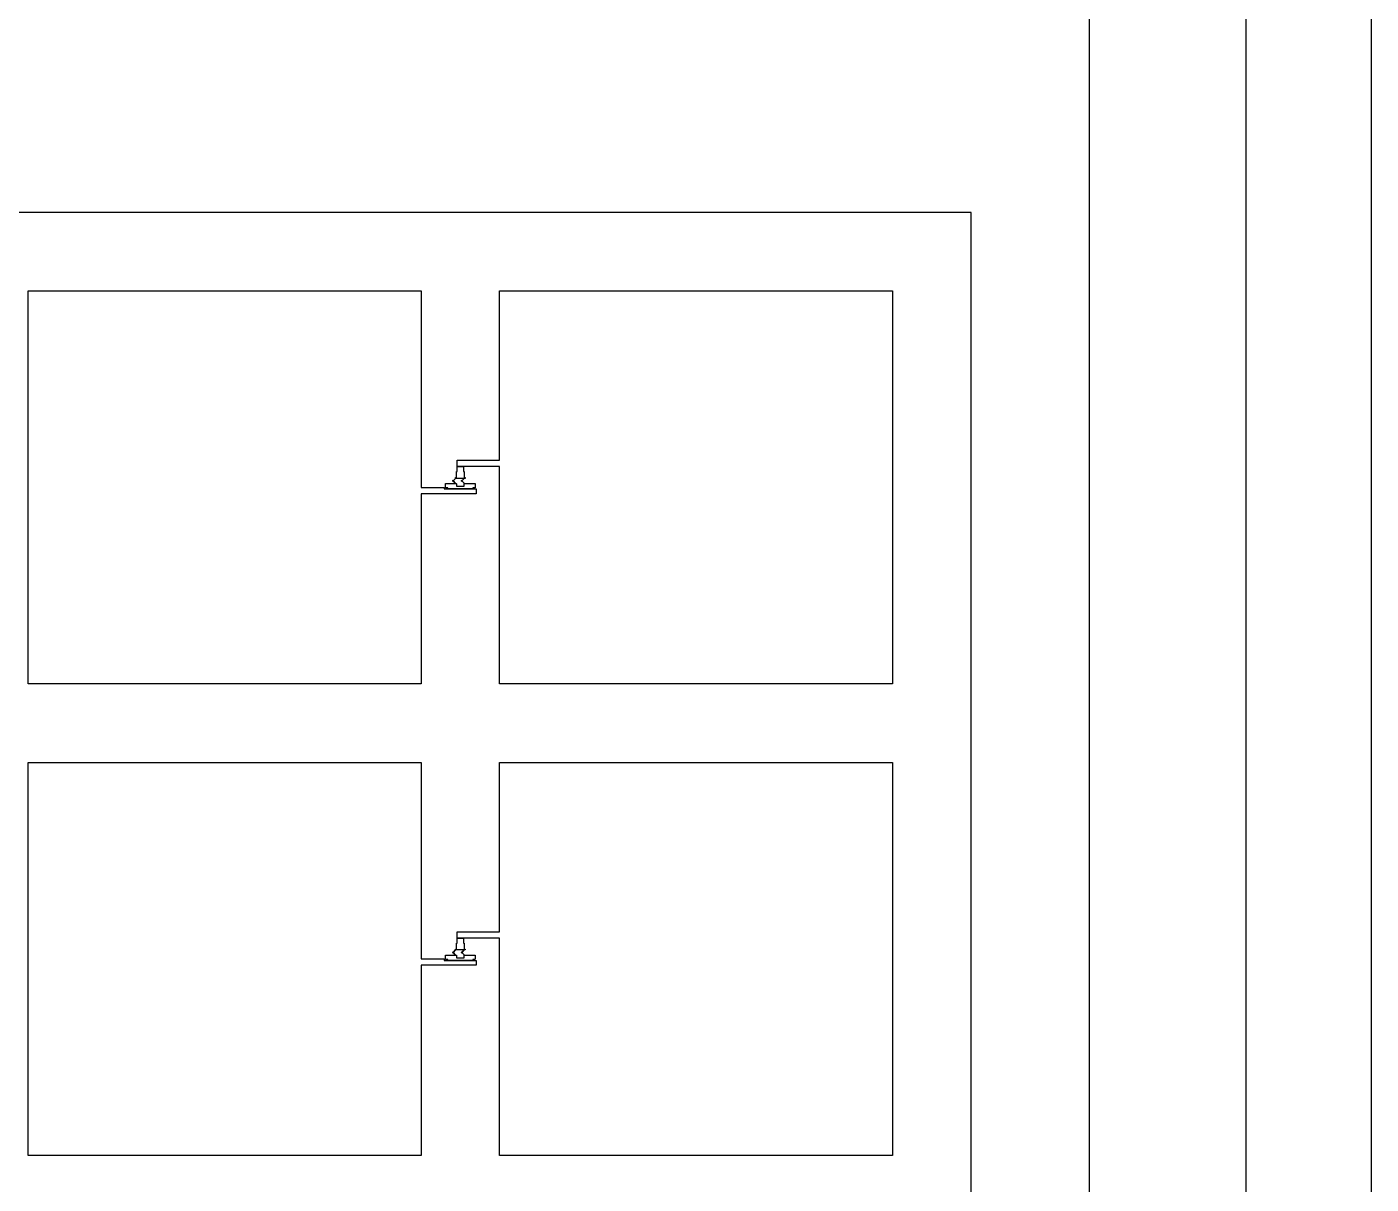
# Model space of a CAD drawing. Extents: x -3354 to 6958, y 9496 to 19808.
# Drawn here: x 5247 to 6958, y 14667 to 16139 of the extents above; entities that cross this region are included whole.
import ezdxf

# ---------------------------------------------------------------- set-up
doc = ezdxf.new("R2010")
doc.units = 0
doc.layers.add('L136D1_1t1_SIS_junction', color=2, linetype='CONTINUOUS')
doc.layers.add('L1D0', color=3, linetype='CONTINUOUS')

msp = doc.modelspace()

# ---------------------------------------------------------------- linework, layer by layer
at = {"layer": 'L136D1_1t1_SIS_junction'}
for points in [[(5782.83, 15551.013), (5782.83, 15552.513), (5780.305, 15552.513), (5780.257, 15552.518), (5780.208, 15552.527), (5780.161, 15552.542), (5780.116, 15552.56), (5780.073, 15552.584), (5780.032, 15552.611), (5779.994, 15552.642), (5779.959, 15552.677), (5779.928, 15552.715), (5779.901, 15552.756), (5779.877, 15552.799), (5779.859, 15552.844), (5779.844, 15552.891), (5779.835, 15552.94), (5779.83, 15552.988), (5779.83, 15557.538), (5779.835, 15557.586), (5779.844, 15557.635), (5779.859, 15557.682), (5779.877, 15557.727), (5779.901, 15557.77), (5779.928, 15557.811), (5779.959, 15557.849), (5779.994, 15557.884), (5780.032, 15557.915), (5780.073, 15557.942), (5780.116, 15557.966), (5780.161, 15557.984), (5780.208, 15557.999), (5780.257, 15558.008), (5780.305, 15558.013), (5792.815, 15558.013), (5789.58, 15561.249), (5788.873, 15560.542), (5788.859, 15560.556), (5789.566, 15561.263), (5788.859, 15561.97), (5788.873, 15561.984), (5789.58, 15561.277), (5792.815, 15564.513), (5792.845, 15564.513), (5789.594, 15561.263), (5792.845, 15558.013), (5793.355, 15558.013), (5793.403, 15558.008), (5793.452, 15557.999), (5793.499, 15557.984), (5793.544, 15557.966), (5793.587, 15557.942), (5793.628, 15557.915), (5793.666, 15557.884), (5793.701, 15557.849), (5793.732, 15557.811), (5793.759, 15557.77), (5793.783, 15557.727), (5793.801, 15557.682), (5793.816, 15557.635), (5793.825, 15557.586), (5793.83, 15557.538), (5793.83, 15554.988), (5793.835, 15554.94), (5793.844, 15554.891), (5793.859, 15554.844), (5793.877, 15554.799), (5793.901, 15554.756), (5793.928, 15554.715), (5793.959, 15554.677), (5793.994, 15554.642), (5794.032, 15554.611), (5794.073, 15554.584), (5794.116, 15554.56), (5794.161, 15554.542), (5794.208, 15554.527), (5794.257, 15554.518), (5794.305, 15554.513), (5803.355, 15554.513), (5803.403, 15554.518), (5803.452, 15554.527), (5803.499, 15554.542), (5803.544, 15554.56), (5803.587, 15554.584), (5803.628, 15554.611), (5803.666, 15554.642), (5803.701, 15554.677), (5803.732, 15554.715), (5803.759, 15554.756), (5803.783, 15554.799), (5803.801, 15554.844), (5803.816, 15554.891), (5803.825, 15554.94), (5803.83, 15554.988), (5803.83, 15557.538), (5803.835, 15557.586), (5803.844, 15557.635), (5803.859, 15557.682), (5803.877, 15557.727), (5803.901, 15557.77), (5803.928, 15557.811), (5803.959, 15557.849), (5803.969, 15557.859), (5800.58, 15561.249), (5799.873, 15560.542), (5799.859, 15560.556), (5800.566, 15561.263), (5799.859, 15561.97), (5799.873, 15561.984), (5800.58, 15561.277), (5803.815, 15564.513), (5792.815, 15564.513), (5792.83, 15564.528), (5792.83, 15565.513), (5793.83, 15565.513), (5793.83, 15572.738), (5793.835, 15572.786), (5793.844, 15572.835), (5793.859, 15572.882), (5793.877, 15572.927), (5793.901, 15572.97), (5793.928, 15573.011), (5793.959, 15573.049), (5793.994, 15573.084), (5794.032, 15573.115), (5794.073, 15573.142), (5794.116, 15573.166), (5794.161, 15573.184), (5794.208, 15573.199), (5794.257, 15573.208), (5794.305, 15573.213), (5794.83, 15573.213), (5794.83, 15579.513), (5802.83, 15579.513), (5802.83, 15573.213), (5803.355, 15573.213), (5803.403, 15573.208), (5803.452, 15573.199), (5803.499, 15573.184), (5803.544, 15573.166), (5803.587, 15573.142), (5803.628, 15573.115), (5803.666, 15573.084), (5803.701, 15573.049), (5803.732, 15573.011), (5803.759, 15572.97), (5803.783, 15572.927), (5803.801, 15572.882), (5803.816, 15572.835), (5803.825, 15572.786), (5803.83, 15572.738), (5803.83, 15565.513), (5804.83, 15565.513), (5804.83, 15564.513), (5803.845, 15564.513), (5800.594, 15561.263), (5803.984, 15557.874), (5803.994, 15557.884), (5804.032, 15557.915), (5804.073, 15557.942), (5804.116, 15557.966), (5804.161, 15557.984), (5804.208, 15557.999), (5804.257, 15558.008), (5804.305, 15558.013), (5817.355, 15558.013), (5817.403, 15558.008), (5817.452, 15557.999), (5817.499, 15557.984), (5817.544, 15557.966), (5817.587, 15557.942), (5817.628, 15557.915), (5817.666, 15557.884), (5817.701, 15557.849), (5817.732, 15557.811), (5817.759, 15557.77), (5817.783, 15557.727), (5817.801, 15557.682), (5817.816, 15557.635), (5817.825, 15557.586), (5817.83, 15557.538), (5817.83, 15552.988), (5817.825, 15552.94), (5817.816, 15552.891), (5817.801, 15552.844), (5817.783, 15552.799), (5817.759, 15552.756), (5817.732, 15552.715), (5817.701, 15552.677), (5817.666, 15552.642), (5817.628, 15552.611), (5817.587, 15552.584), (5817.544, 15552.56), (5817.499, 15552.542), (5817.452, 15552.527), (5817.403, 15552.518), (5817.355, 15552.513), (5814.83, 15552.513), (5814.83, 15551.013)], [(5782.83, 14951.013), (5782.83, 14952.513), (5780.305, 14952.513), (5780.257, 14952.518), (5780.208, 14952.527), (5780.161, 14952.542), (5780.116, 14952.56), (5780.073, 14952.584), (5780.032, 14952.611), (5779.994, 14952.642), (5779.959, 14952.677), (5779.928, 14952.715), (5779.901, 14952.756), (5779.877, 14952.799), (5779.859, 14952.844), (5779.844, 14952.891), (5779.835, 14952.94), (5779.83, 14952.988), (5779.83, 14957.538), (5779.835, 14957.586), (5779.844, 14957.635), (5779.859, 14957.682), (5779.877, 14957.727), (5779.901, 14957.77), (5779.928, 14957.811), (5779.959, 14957.849), (5779.994, 14957.884), (5780.032, 14957.915), (5780.073, 14957.942), (5780.116, 14957.966), (5780.161, 14957.984), (5780.208, 14957.999), (5780.257, 14958.008), (5780.305, 14958.013), (5792.815, 14958.013), (5789.58, 14961.249), (5788.873, 14960.542), (5788.859, 14960.556), (5789.566, 14961.263), (5788.859, 14961.97), (5788.873, 14961.984), (5789.58, 14961.277), (5792.815, 14964.513), (5792.845, 14964.513), (5789.594, 14961.263), (5792.845, 14958.013), (5793.355, 14958.013), (5793.403, 14958.008), (5793.452, 14957.999), (5793.499, 14957.984), (5793.544, 14957.966), (5793.587, 14957.942), (5793.628, 14957.915), (5793.666, 14957.884), (5793.701, 14957.849), (5793.732, 14957.811), (5793.759, 14957.77), (5793.783, 14957.727), (5793.801, 14957.682), (5793.816, 14957.635), (5793.825, 14957.586), (5793.83, 14957.538), (5793.83, 14954.988), (5793.835, 14954.94), (5793.844, 14954.891), (5793.859, 14954.844), (5793.877, 14954.799), (5793.901, 14954.756), (5793.928, 14954.715), (5793.959, 14954.677), (5793.994, 14954.642), (5794.032, 14954.611), (5794.073, 14954.584), (5794.116, 14954.56), (5794.161, 14954.542), (5794.208, 14954.527), (5794.257, 14954.518), (5794.305, 14954.513), (5803.355, 14954.513), (5803.403, 14954.518), (5803.452, 14954.527), (5803.499, 14954.542), (5803.544, 14954.56), (5803.587, 14954.584), (5803.628, 14954.611), (5803.666, 14954.642), (5803.701, 14954.677), (5803.732, 14954.715), (5803.759, 14954.756), (5803.783, 14954.799), (5803.801, 14954.844), (5803.816, 14954.891), (5803.825, 14954.94), (5803.83, 14954.988), (5803.83, 14957.538), (5803.835, 14957.586), (5803.844, 14957.635), (5803.859, 14957.682), (5803.877, 14957.727), (5803.901, 14957.77), (5803.928, 14957.811), (5803.959, 14957.849), (5803.969, 14957.859), (5800.58, 14961.249), (5799.873, 14960.542), (5799.859, 14960.556), (5800.566, 14961.263), (5799.859, 14961.97), (5799.873, 14961.984), (5800.58, 14961.277), (5803.815, 14964.513), (5792.815, 14964.513), (5792.83, 14964.528), (5792.83, 14965.513), (5793.83, 14965.513), (5793.83, 14972.738), (5793.835, 14972.786), (5793.844, 14972.835), (5793.859, 14972.882), (5793.877, 14972.927), (5793.901, 14972.97), (5793.928, 14973.011), (5793.959, 14973.049), (5793.994, 14973.084), (5794.032, 14973.115), (5794.073, 14973.142), (5794.116, 14973.166), (5794.161, 14973.184), (5794.208, 14973.199), (5794.257, 14973.208), (5794.305, 14973.213), (5794.83, 14973.213), (5794.83, 14979.513), (5802.83, 14979.513), (5802.83, 14973.213), (5803.355, 14973.213), (5803.403, 14973.208), (5803.452, 14973.199), (5803.499, 14973.184), (5803.544, 14973.166), (5803.587, 14973.142), (5803.628, 14973.115), (5803.666, 14973.084), (5803.701, 14973.049), (5803.732, 14973.011), (5803.759, 14972.97), (5803.783, 14972.927), (5803.801, 14972.882), (5803.816, 14972.835), (5803.825, 14972.786), (5803.83, 14972.738), (5803.83, 14965.513), (5804.83, 14965.513), (5804.83, 14964.513), (5803.845, 14964.513), (5800.594, 14961.263), (5803.984, 14957.874), (5803.994, 14957.884), (5804.032, 14957.915), (5804.073, 14957.942), (5804.116, 14957.966), (5804.161, 14957.984), (5804.208, 14957.999), (5804.257, 14958.008), (5804.305, 14958.013), (5817.355, 14958.013), (5817.403, 14958.008), (5817.452, 14957.999), (5817.499, 14957.984), (5817.544, 14957.966), (5817.587, 14957.942), (5817.628, 14957.915), (5817.666, 14957.884), (5817.701, 14957.849), (5817.732, 14957.811), (5817.759, 14957.77), (5817.783, 14957.727), (5817.801, 14957.682), (5817.816, 14957.635), (5817.825, 14957.586), (5817.83, 14957.538), (5817.83, 14952.988), (5817.825, 14952.94), (5817.816, 14952.891), (5817.801, 14952.844), (5817.783, 14952.799), (5817.759, 14952.756), (5817.732, 14952.715), (5817.701, 14952.677), (5817.666, 14952.642), (5817.628, 14952.611), (5817.587, 14952.584), (5817.544, 14952.56), (5817.499, 14952.542), (5817.452, 14952.527), (5817.403, 14952.518), (5817.355, 14952.513), (5814.83, 14952.513), (5814.83, 14951.013)]]:
    msp.add_lwpolyline(points, close=True, dxfattribs=at)
at = {"layer": 'L1D0'}
for points in [[(-3354.228, 9496.092), (-3354.228, 19653.013), (-3201.17, 19653.013), (-3201.17, 9653.013), (6798.83, 9653.013), (6798.83, 19653.013), (-3354.228, 19653.013), (-3354.228, 19808.077), (6957.757, 19808.077), (6957.757, 9496.092)], [(5248.83, 15303.013), (5248.83, 15803.013), (5748.83, 15803.013), (5748.83, 15553.013), (5778.33, 15553.013), (5778.33, 15551.013), (5818.83, 15551.013), (5818.83, 15545.013), (5748.83, 15545.013), (5748.83, 15303.013)], [(5848.83, 15303.013), (5848.83, 15579.513), (5794.83, 15579.513), (5794.83, 15587.513), (5848.83, 15587.513), (5848.83, 15803.013), (6348.83, 15803.013), (6348.83, 15303.013)], [(5248.83, 14703.013), (5248.83, 15203.013), (5748.83, 15203.013), (5748.83, 14953.013), (5778.33, 14953.013), (5778.33, 14951.013), (5818.83, 14951.013), (5818.83, 14945.013), (5748.83, 14945.013), (5748.83, 14703.013)], [(5848.83, 14703.013), (5848.83, 14979.513), (5794.83, 14979.513), (5794.83, 14987.513), (5848.83, 14987.513), (5848.83, 15203.013), (6348.83, 15203.013), (6348.83, 14703.013)]]:
    msp.add_lwpolyline(points, close=True, dxfattribs=at)
for points in [[(6598.83, 16443.013), (6598.83, 12863.013)], [(6448.83, 13403.013), (6448.83, 15903.013), (4784.83, 15903.013)]]:
    msp.add_lwpolyline(points, dxfattribs=at)

doc.saveas('drawing.dxf')
